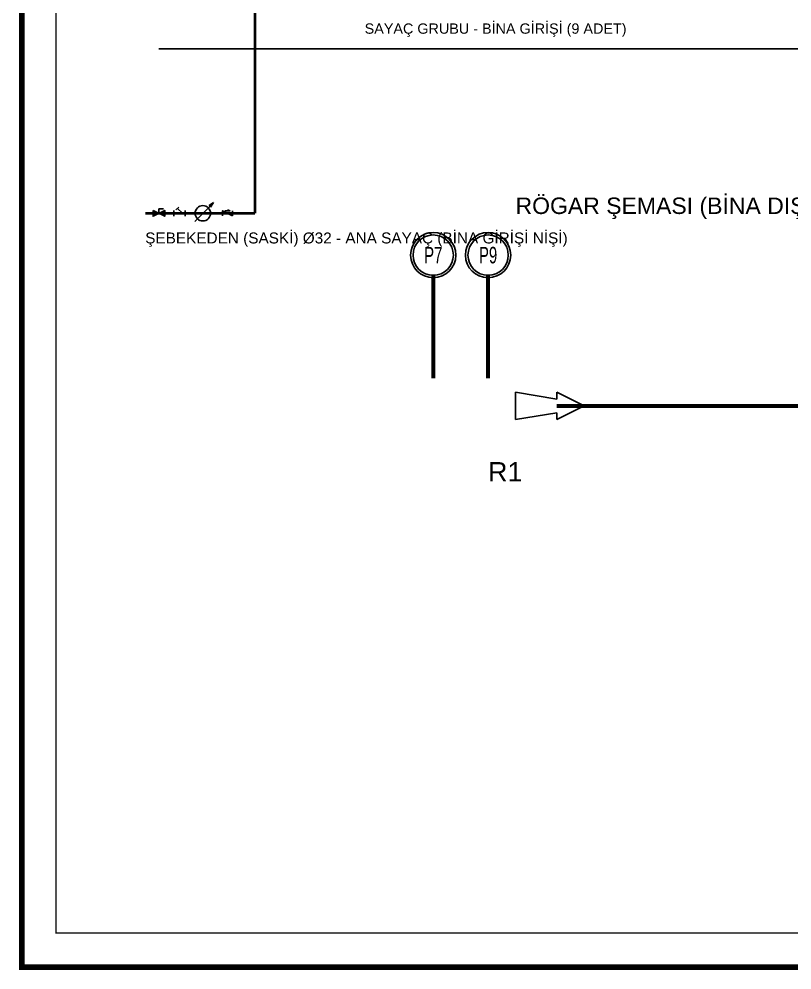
# Model space of a CAD drawing. Header units: centimetres. Extents: x -3962 to 30527, y -2 to 2802.
# Drawn here: x 15038 to 15602, y -2 to 692 of the extents above; entities that cross this region are included whole.
import ezdxf
from ezdxf.enums import TextEntityAlignment as Align

# ---------------------------------------------------------------- set-up
doc = ezdxf.new("R2010")
doc.units = ezdxf.units.CM
doc.linetypes.add('PIS', pattern=[38, 30, -8])
for name, color, linetype in [('MTY-ROGAR', 5, 'CONTINUOUS'), ('MTY-VANA', 1, 'CONTINUOUS'), ('ROTAS-PAFTA', 7, 'CONTINUOUS'), ('ROTAS-PIS-SU-BORUSU', 6, 'PIS'), ('ROTAS-PISSU-KOLONNO', 211, 'CONTINUOUS'), ('ROTAS-ROGAR', 5, 'CONTINUOUS'), ('ROTAS-SEMA', 8, 'CONTINUOUS'), ('ROTAS-SOGUKSU-BORU', 5, 'CONTINUOUS'), ('ROTAS-TEFRIS', 15, 'CONTINUOUS'), ('ROTAS-TEMIZSU-CAP', 101, 'CONTINUOUS'), ('ROTAS-VANA', 1, 'CONTINUOUS'), ('ROTAS-YAZI', 7, 'CONTINUOUS')]:
    doc.layers.add(name, color=color, linetype=linetype)
doc.styles.add('ANOTATIVO', font='arial.ttf')
doc.styles.add('CAP', font='wturkce.SHX', dxfattribs={"width": 0.65})
doc.styles.add('MTYCAPLT', font='arial.ttf', dxfattribs={"width": 0.65, "height": 1})
doc.styles.add('ROTAS', font='arial.ttf')

# ---------------------------------------------------------------- blocks, each defined once
blk = doc.blocks.new('MTY-KURESEL VANA')
at = {"layer": 'MTY-VANA'}
for p, q in [((0, 0), (0, 8)), ((0, 8), (8, 8))]:
    blk.add_line(p, q, dxfattribs=at)
blk.add_lwpolyline([(-10, 5), (-10, -5), (10, 5), (10, -5), (-10, 5)], dxfattribs=at)
at = {"layer": 'MTY-VANA', "style": 'MTYCAPLT', "width": 0.65}
blk.add_attdef('CAP', text='', height=10, dxfattribs=at).set_placement((-1.1, 0), align=Align.CENTER)
blk = doc.blocks.new('MTY-PISLIK TUTUCU')
at = {"layer": 'MTY-VANA'}
for p, q in [((-10, -5), (-10, 5)), ((-10, 0), (10, 0)), ((10, -5), (10, 5))]:
    blk.add_line(p, q, dxfattribs=at)
at = {"layer": 'MTY-VANA', "color": 1, "ltscale": 75}
for p, q in [((-6.1, 5.8), (-1.4, 10.5)), ((5.1, 0), (-3.7, 8.1))]:
    blk.add_line(p, q, dxfattribs=at)
at = {"layer": 'MTY-VANA', "style": 'CAP', "width": 0.65}
blk.add_attdef('CAP', text='', height=5, dxfattribs=at).set_placement((0, 0), align=Align.CENTER)
blk = doc.blocks.new('MTY-SU SAYACI')
at = {"layer": 'MTY-VANA'}
blk.add_hatch(color=256, dxfattribs=at).paths.add_polyline_path([(9.8, 9.8), (5.64, 7.03), (7.03, 5.64)])
for p, q in [((5.64, 7.03), (9.8, 9.8)), ((7.03, 5.64), (9.8, 9.8)), ((-7.33, -7.33), (6.34, 6.34)), ((7.03, 5.64), (5.64, 7.03))]:
    blk.add_line(p, q, dxfattribs=at)
blk.add_circle((0, 0), 7, dxfattribs=at)
blk.add_attdef('CAP', (1.99, 0.86), '', height=2.5, rotation=225, dxfattribs=at)
blk = doc.blocks.new('MTY-CEKVALF VANA')
at = {"layer": 'MTY-VANA'}
h = blk.add_hatch(color=256, dxfattribs=at)
edge = h.paths.add_edge_path()
edge.add_arc((-10, 5), 1.41, 180, 540, ccw=False)
for p, q in [((-10, -5), (-10, 5)), ((-10, 5), (10, -5)), ((-5.6, 5), (5.6, 5)), ((5.6, 5), (0, 7.3)), ((10, -5), (10, 5))]:
    blk.add_line(p, q, dxfattribs=at)
at = {"layer": 'MTY-VANA', "style": 'CAP', "width": 0.65}
blk.add_attdef('CAP', text='', height=5, rotation=153.4349, dxfattribs=at).set_placement((0, 0), align=Align.CENTER)
blk = doc.blocks.new('PVC ROGAR')
at = {"layer": 'MTY-ROGAR', "color": 2, "lineweight": -3, "ltscale": 0.5}
for p, q in [((0, -10), (0, 10)), ((0, 10), (30, 5)), ((30, 5), (30, 10)), ((30, 10), (50, 0)), ((30, -5), (0, -10)), ((50, 0), (30, -10)), ((30, -10), (30, -5))]:
    blk.add_line(p, q, dxfattribs=at)
at = {"layer": 'MTY-ROGAR', "lineweight": -3, "style": 'MTYCAPLT'}
blk.add_attdef('R', text='', height=20, dxfattribs=at).set_placement((55, 0), align=Align.MIDDLE_LEFT)
blk = doc.blocks.new('MTY-KOLON NO PIS SU')
at = {"color": 6, "linetype": 'Continuous', "ltscale": 100}
blk.add_circle((0, 0), 27.5, dxfattribs=at)
at = {"color": 7, "linetype": 'Continuous', "ltscale": 100}
blk.add_circle((0, 0), 24.5, dxfattribs=at)
at = {"style": 'ANOTATIVO', "width": 0.65}
blk.add_attdef('K', text='', height=20, dxfattribs=at).set_placement((0, 0), align=Align.MIDDLE_CENTER)

msp = doc.modelspace()

# ---------------------------------------------------------------- linework, layer by layer
at = {"layer": 'ROTAS-PAFTA'}
for points, const_width in [([(15040, 0), (24010, 0), (24010, 2800), (15040, 2800)], 4), ([(15065, 25), (23985, 25), (23985, 2775), (15065, 2775)], 1)]:
    msp.add_lwpolyline(points, close=True, dxfattribs=dict(at, const_width=const_width))
at = {"layer": 'ROTAS-PIS-SU-BORUSU', "const_width": 3}
for points in [[(15340, 504.5), (15340, 429.5)], [(15380, 504.5), (15380, 429.5)], [(15430, 409.5), (15890, 409.5)]]:
    msp.add_lwpolyline(points, dxfattribs=at)
at = {"layer": 'ROTAS-SEMA'}
msp.add_lwpolyline([(15140, 670), (23910, 670)], dxfattribs=at)
at = {"layer": 'ROTAS-SOGUKSU-BORU', "const_width": 2}
for points in [[(15210, 550), (15210, 1800), (15300, 1800)], [(15130, 550), (15210, 550)]]:
    msp.add_lwpolyline(points, dxfattribs=at)

# ---------------------------------------------------------------- block references
at = {"layer": 'ROTAS-PISSU-KOLONNO'}
ref = msp.add_blockref('MTY-KOLON NO PIS SU', (15340, 519.5), dxfattribs=dict(at, xscale=0.6, yscale=0.6))
ref.add_attrib('K', 'P7', dxfattribs={"height": 12, "style": 'ANOTATIVO', "width": 0.65}).set_placement((15340, 519.5), align=Align.MIDDLE_CENTER)
ref = msp.add_blockref('MTY-KOLON NO PIS SU', (15380, 519.5), dxfattribs=dict(at, xscale=0.6, yscale=0.6))
ref.add_attrib('K', 'P9', dxfattribs={"height": 12, "style": 'ANOTATIVO', "width": 0.65}).set_placement((15380, 519.5), align=Align.MIDDLE_CENTER)
at = {"layer": 'ROTAS-TEFRIS'}
msp.add_blockref('PVC ROGAR', (15400, 409.5), dxfattribs=at)
at = {"layer": 'ROTAS-VANA'}
for name, p, xscale, yscale in [('MTY-SU SAYACI', (15172, 550), 0.8, 0.8), ('MTY-KURESEL VANA', (15140, 550), 0.42, 0.42), ('MTY-PISLIK TUTUCU', (15155, 550), 0.42, 0.42), ('MTY-CEKVALF VANA', (15190, 550), 0.36, 0.36)]:
    msp.add_blockref(name, p, dxfattribs=dict(at, xscale=xscale, yscale=yscale))

# ---------------------------------------------------------------- texts
at = {"layer": 'ROTAS-ROGAR', "style": 'ROTAS'}
msp.add_text('R1', height=14, dxfattribs=at).set_placement((15380, 354.5))
at = {"layer": 'ROTAS-TEMIZSU-CAP', "style": 'ROTAS'}
msp.add_text('ŞEBEKEDEN (SASKİ) Ø32 - ANA SAYAÇ (BİNA GİRİŞİ NİŞİ)', height=8, dxfattribs=at).set_placement((15130, 528))
at = {"layer": 'ROTAS-VANA', "style": 'ROTAS'}
msp.add_text('SAYAÇ GRUBU - BİNA GİRİŞİ (9 ADET)', height=7.5, dxfattribs=at).set_placement((15290, 681))

# ---------------------------------------------------------------- next in the draw order: wipeouts: each hides what was drawn before it
msp.add_wipeout([(15988.76, 548.5), (15399, 548.5), (15399, 562.5), (15988.76, 562.5)])

# ---------------------------------------------------------------- next in the draw order: texts
at = {"layer": 'ROTAS-YAZI', "style": 'ROTAS'}
msp.add_text('RÖGAR ŞEMASI (BİNA DIŞI, DOĞU CEPHESİ) - KOLON DİPLERİ ZEMİN KOTUNDAN AYRI AYRI', height=12, dxfattribs=at).set_placement((15400, 549.5))

doc.saveas('drawing.dxf')
